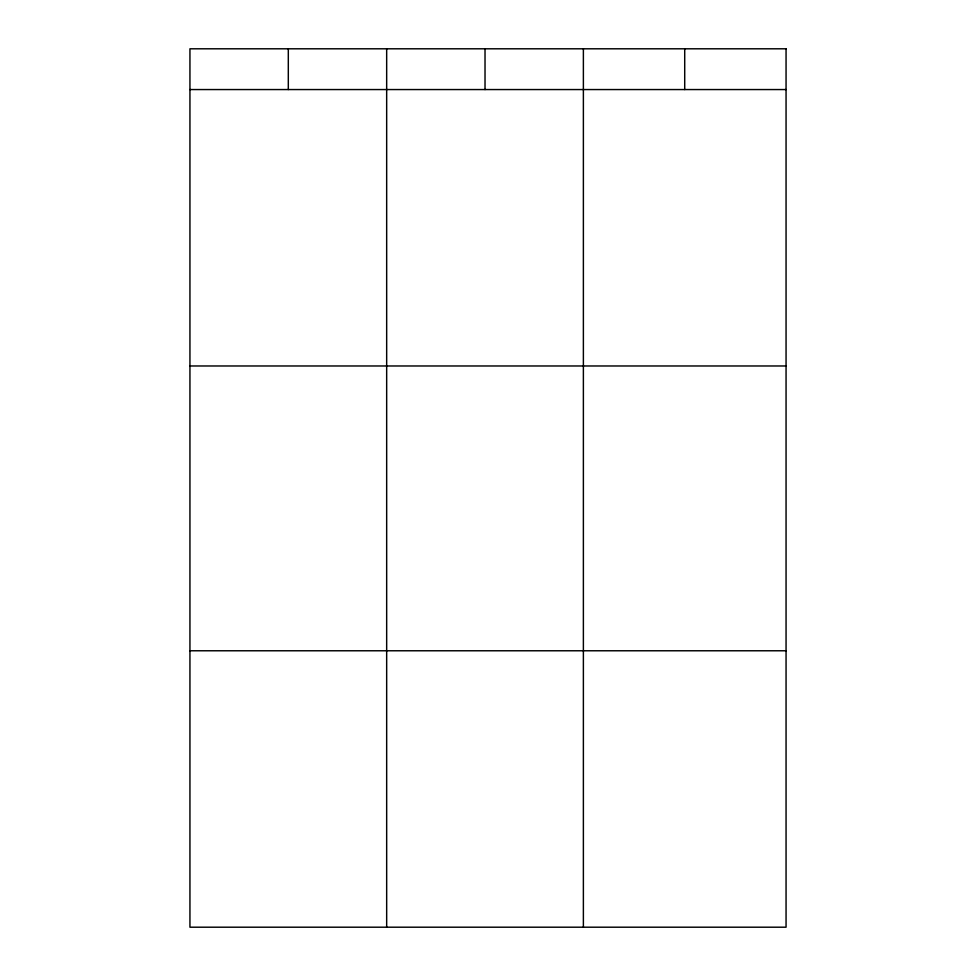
<?xml version="1.0" encoding="UTF-8"?>
<svg xmlns="http://www.w3.org/2000/svg" width="976" height="976" viewBox="0 0 976 976"><rect width="100%" height="100%" fill="white"/><g stroke="black" fill="none" stroke-linecap="round" stroke-linejoin="round"><path stroke-width="1.46" d="M189.942 89.56L786.058 89.56M189.942 365.976L786.058 365.976M189.942 650.772L786.058 650.772M684.713 48.8L684.713 89.56M583.38 48.8L583.38 927.2M485.023 48.8L485.023 89.56M386.667 48.8L386.667 927.2M288.31 48.8L288.31 89.56M786.058 48.8L189.942 48.8L189.942 927.2L786.058 927.2L786.058 48.8"/></g></svg>
